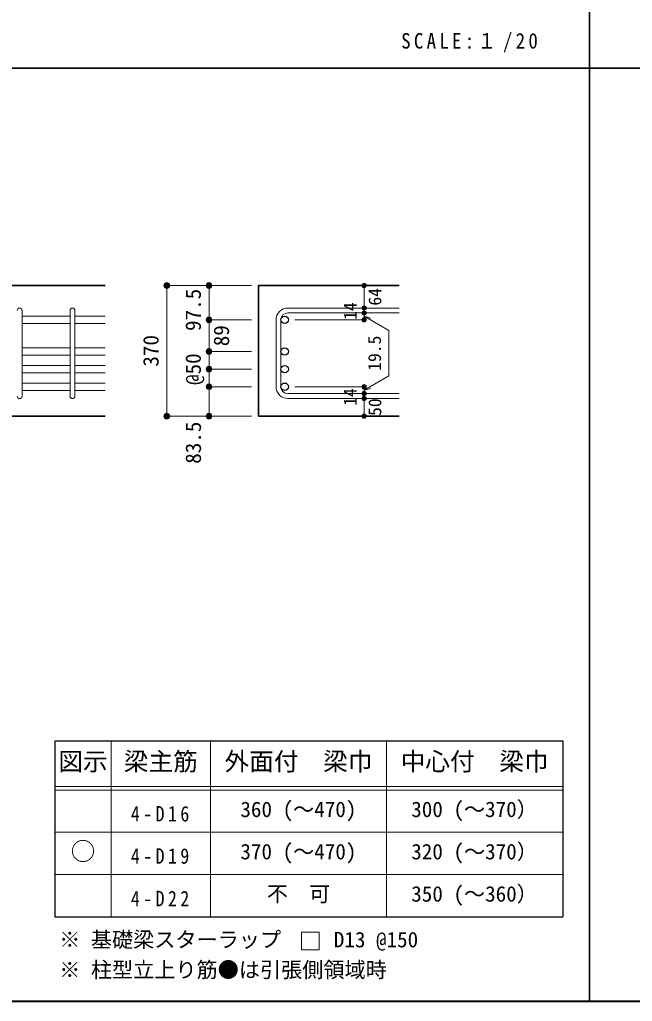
# Model space of a CAD drawing. Units: millimetres at full size, sheet at 1:20; details may follow other scales. Extents: x -3982 to 3969, y -2797 to 2801.
# Drawn here: x -2367 to -628, y -2797 to -10 of the extents above; entities that cross this region are included whole.
import ezdxf
from ezdxf.enums import TextEntityAlignment as Align

# ---------------------------------------------------------------- set-up
doc = ezdxf.new("R2010")
doc.units = ezdxf.units.MM
doc.header["$LTSCALE"] = 20
doc.header["$PDMODE"] = 32
doc.header["$PDSIZE"] = 12
for name, color, linetype, lineweight in [('6-1_躯体線', 2, 'Continuous', 35), ('6-5_梁主筋', 7, 'Continuous', 18), ('6-6_S.T.P.', 7, 'Continuous', 18), ('6-7_文字', 7, 'Continuous', 18), ('6-D_寸法', 4, 'Continuous', 9), ('6-E_枠', 7, 'Continuous', 18), ('F-0_枠', 6, 'Continuous', 40)]:
    doc.layers.add(name, color=color, linetype=linetype, lineweight=lineweight)
doc.styles.add('ＭＳ ゴシック', font='')
doc.styles.get('ＭＳ ゴシック').set_extended_font_data('MS Gothic')

msp = doc.modelspace()

# ---------------------------------------------------------------- linework, layer by layer
at = {"layer": '6-1_躯体線'}
for p, q in [((-2123.87, -764.67), (-3103.87, -764.67)), ((-1689.2, -764.67), (-1289.2, -764.67)), ((-1689.2, -764.67), (-1689.2, -1135.67)), ((-2123.87, -1135.67), (-2523.87, -1135.67)), ((-1689.2, -1135.67), (-1289.2, -1135.67))]:
    msp.add_line(p, q, dxfattribs=at)
at = {"layer": '6-5_梁主筋'}
for p, q in [((-2223.87, -851.75), (-2359.87, -851.75)), ((-2123.87, -851.75), (-2209.87, -851.75)), ((-2223.87, -872.75), (-2359.87, -872.75)), ((-2123.87, -872.75), (-2209.87, -872.75)), ((-2223.87, -941.67), (-2359.87, -941.67)), ((-2123.87, -941.67), (-2209.87, -941.67)), ((-2223.87, -962.67), (-2359.87, -962.67)), ((-2123.87, -962.67), (-2209.87, -962.67)), ((-2223.87, -991.67), (-2359.87, -991.67)), ((-2123.87, -991.67), (-2209.87, -991.67)), ((-2223.87, -1012.67), (-2359.87, -1012.67)), ((-2123.87, -1012.67), (-2209.87, -1012.67)), ((-2223.87, -1041.67), (-2359.87, -1041.67)), ((-2123.87, -1041.67), (-2209.87, -1041.67)), ((-2223.87, -1062.67), (-2359.87, -1062.67)), ((-2123.87, -1062.67), (-2209.87, -1062.67))]:
    msp.add_line(p, q, dxfattribs=at)
at = {"layer": '6-5_梁主筋', "color": 3, "lineweight": 25}
for centre in [(-1614.7, -862.25), (-1614.7, -952.17), (-1614.7, -1002.17), (-1614.7, -1052.17)]:
    msp.add_circle(centre, 10.5, dxfattribs=at)
at = {"layer": '6-6_S.T.P.'}
for p, q in [((-1605.7, -828.75), (-1289.2, -828.75)), ((-2359.87, -1078.67), (-2359.87, -836.14)), ((-2223.87, -1078.67), (-2223.87, -836.14)), ((-2209.87, -1078.67), (-2209.87, -836.14)), ((-1639.2, -862.25), (-1639.2, -1052.17)), ((-1625.2, -862.25), (-1625.2, -1052.17)), ((-1605.7, -842.75), (-1289.2, -842.75)), ((-1605.7, -1071.67), (-1289.2, -1071.67)), ((-1605.7, -1085.67), (-1289.2, -1085.67))]:
    msp.add_line(p, q, dxfattribs=at)
for centre, radius, start, end in [((-2366.87, -835.75), 7, 0, 180), ((-2216.87, -835.75), 7, 0, 180), ((-1605.7, -862.25), 33.5, 90, 180), ((-1605.7, -862.25), 19.5, 90, 180), ((-1605.7, -1052.17), 33.5, 180, 270), ((-1605.7, -1052.17), 19.5, 180, 270), ((-2366.87, -1078.67), 7, 180, 0), ((-2216.87, -1078.67), 7, 180, 0)]:
    msp.add_arc(centre, radius, start, end, dxfattribs=at)
at = {"layer": '6-7_文字'}
msp.add_lwpolyline([(-1567.01, -2650.15), (-1517.01, -2650.15), (-1517.01, -2600.15), (-1567.01, -2600.15)], close=True, dxfattribs=at)
at = {"layer": '6-D_寸法'}
for p, q in [((-1949.2, -764.67), (-1949.2, -1135.67)), ((-1829.2, -764.67), (-1829.2, -862.25)), ((-1389.2, -828.17), (-1389.2, -764.67)), ((-1389.2, -842.75), (-1389.2, -828.75)), ((-1829.2, -862.25), (-1709.2, -862.25)), ((-1829.2, -862.25), (-1829.2, -952.17)), ((-1389.2, -862.25), (-1585.29, -862.25)), ((-1389.2, -851.92), (-1319.14, -892.37)), ((-1389.2, -851.92), (-1369.88, -857.1)), ((-1319.14, -892.37), (-1319.14, -1021.47)), ((-1829.2, -952.17), (-1709.2, -952.17)), ((-1829.2, -952.17), (-1829.2, -1002.17)), ((-1829.2, -952.17), (-1829.2, -1052.17)), ((-1829.2, -1002.17), (-1709.2, -1002.17)), ((-1829.2, -1002.17), (-1829.2, -1052.17)), ((-1389.2, -1061.92), (-1319.14, -1021.47)), ((-1829.2, -1052.17), (-1709.2, -1052.17)), ((-1829.2, -1135.67), (-1829.2, -1052.17)), ((-1389.2, -1052.17), (-1585.29, -1052.17)), ((-1389.2, -1071.67), (-1389.2, -1052.17)), ((-1389.2, -1061.92), (-1369.88, -1056.75)), ((-1389.2, -1085.67), (-1389.2, -1071.67)), ((-1389.2, -1135.67), (-1389.2, -1085.67)), ((-1949.2, -1135.67), (-1839.33, -1135.67)), ((-1949.2, -1135.67), (-1829.2, -1135.67)), ((-1829.2, -1135.67), (-1709.2, -1135.67))]:
    msp.add_line(p, q, dxfattribs=at)
for points in [[(-1949.2, -764.67), (-1829.2, -764.67), (-1709.2, -764.67)], [(-1389.2, -842.17), (-1389.2, -862.25), (-1389.2, -842.17)]]:
    msp.add_lwpolyline(points, dxfattribs=at)
for centre, radius in [((-1949.2, -764.67), 8), ((-1949.2, -764.67), 7.2), ((-1949.2, -764.67), 6.4), ((-1949.2, -764.67), 5.6), ((-1949.2, -764.67), 4.8), ((-1949.2, -764.67), 4), ((-1949.2, -764.67), 3.2), ((-1949.2, -764.67), 2.4), ((-1949.2, -764.67), 1.6), ((-1949.2, -764.67), 0.8), ((-1829.2, -764.67), 8), ((-1829.2, -764.67), 7.2), ((-1829.2, -764.67), 6.4), ((-1829.2, -764.67), 5.6), ((-1829.2, -764.67), 4.8), ((-1829.2, -764.67), 4), ((-1829.2, -764.67), 3.2), ((-1829.2, -764.67), 2.4), ((-1829.2, -764.67), 1.6), ((-1829.2, -764.67), 0.8), ((-1389.2, -764.67), 4), ((-1389.2, -764.67), 3.6), ((-1389.2, -764.67), 3.2), ((-1389.2, -764.67), 2.8), ((-1389.2, -764.67), 2.4), ((-1389.2, -764.67), 2), ((-1389.2, -764.67), 1.6), ((-1389.2, -764.67), 1.2), ((-1389.2, -764.67), 0.8), ((-1389.2, -764.67), 0.4), ((-1389.2, -828.75), 4), ((-1389.2, -828.75), 3.6), ((-1389.2, -828.75), 3.2), ((-1389.2, -828.75), 2.8), ((-1389.2, -828.75), 2.4), ((-1389.2, -828.75), 2), ((-1389.2, -828.75), 1.6), ((-1389.2, -828.75), 1.2), ((-1389.2, -828.75), 0.8), ((-1389.2, -828.75), 0.4), ((-1829.2, -862.25), 8), ((-1829.2, -862.25), 7.2), ((-1829.2, -862.25), 6.4), ((-1829.2, -862.25), 5.6), ((-1829.2, -862.25), 4.8), ((-1829.2, -862.25), 4), ((-1829.2, -862.25), 3.2), ((-1829.2, -862.25), 2.4), ((-1829.2, -862.25), 1.6), ((-1829.2, -862.25), 0.8), ((-1389.2, -842.75), 4), ((-1389.2, -862.25), 4), ((-1389.2, -842.75), 3.6), ((-1389.2, -862.25), 3.6), ((-1389.2, -842.75), 3.2), ((-1389.2, -862.25), 3.2), ((-1389.2, -842.75), 2.8), ((-1389.2, -862.25), 2.8), ((-1389.2, -842.75), 2.4), ((-1389.2, -862.25), 2.4), ((-1389.2, -842.75), 2), ((-1389.2, -862.25), 2), ((-1389.2, -842.75), 1.6), ((-1389.2, -862.25), 1.6), ((-1389.2, -842.75), 1.2), ((-1389.2, -862.25), 1.2), ((-1389.2, -842.75), 0.8), ((-1389.2, -862.25), 0.8), ((-1389.2, -842.75), 0.4), ((-1389.2, -862.25), 0.4), ((-1829.2, -952.17), 8), ((-1829.2, -952.17), 7.2), ((-1829.2, -952.17), 6.4), ((-1829.2, -952.17), 5.6), ((-1829.2, -952.17), 4.8), ((-1829.2, -952.17), 4), ((-1829.2, -952.17), 3.2), ((-1829.2, -952.17), 2.4), ((-1829.2, -952.17), 1.6), ((-1829.2, -952.17), 0.8), ((-1829.2, -1002.17), 8), ((-1829.2, -1002.17), 7.2), ((-1829.2, -1002.17), 6.4), ((-1829.2, -1002.17), 5.6), ((-1829.2, -1002.17), 4.8), ((-1829.2, -1002.17), 4), ((-1829.2, -1002.17), 3.2), ((-1829.2, -1002.17), 2.4), ((-1829.2, -1002.17), 1.6), ((-1829.2, -1002.17), 0.8), ((-1829.2, -1052.17), 8), ((-1829.2, -1052.17), 7.2), ((-1829.2, -1052.17), 6.4), ((-1829.2, -1052.17), 5.6), ((-1829.2, -1052.17), 4.8), ((-1829.2, -1052.17), 4), ((-1829.2, -1052.17), 3.2), ((-1829.2, -1052.17), 2.4), ((-1829.2, -1052.17), 1.6), ((-1829.2, -1052.17), 0.8), ((-1389.2, -1052.17), 4), ((-1389.2, -1052.17), 3.6), ((-1389.2, -1052.17), 3.2), ((-1389.2, -1052.17), 2.8), ((-1389.2, -1052.17), 2.4), ((-1389.2, -1052.17), 2), ((-1389.2, -1052.17), 1.6), ((-1389.2, -1052.17), 1.2), ((-1389.2, -1052.17), 0.8), ((-1389.2, -1052.17), 0.4), ((-1389.2, -1071.67), 4), ((-1389.2, -1085.67), 4), ((-1389.2, -1071.67), 3.6), ((-1389.2, -1085.67), 3.6), ((-1389.2, -1071.67), 3.2), ((-1389.2, -1085.67), 3.2), ((-1389.2, -1071.67), 2.8), ((-1389.2, -1085.67), 2.8), ((-1389.2, -1071.67), 2.4), ((-1389.2, -1085.67), 2.4), ((-1389.2, -1071.67), 2), ((-1389.2, -1085.67), 2), ((-1389.2, -1071.67), 1.6), ((-1389.2, -1085.67), 1.6), ((-1389.2, -1071.67), 1.2), ((-1389.2, -1085.67), 1.2), ((-1389.2, -1071.67), 0.8), ((-1389.2, -1085.67), 0.8), ((-1389.2, -1071.67), 0.4), ((-1389.2, -1085.67), 0.4), ((-1949.2, -1135.67), 8), ((-1949.2, -1135.67), 7.2), ((-1949.2, -1135.67), 6.4), ((-1949.2, -1135.67), 5.6), ((-1949.2, -1135.67), 4.8), ((-1949.2, -1135.67), 4), ((-1949.2, -1135.67), 3.2), ((-1949.2, -1135.67), 2.4), ((-1949.2, -1135.67), 1.6), ((-1949.2, -1135.67), 0.8), ((-1829.2, -1135.67), 8), ((-1829.2, -1135.67), 7.2), ((-1829.2, -1135.67), 6.4), ((-1829.2, -1135.67), 5.6), ((-1829.2, -1135.67), 4.8), ((-1829.2, -1135.67), 4), ((-1829.2, -1135.67), 3.2), ((-1829.2, -1135.67), 2.4), ((-1829.2, -1135.67), 1.6), ((-1829.2, -1135.67), 0.8), ((-1389.2, -1135.67), 4), ((-1389.2, -1135.67), 3.6), ((-1389.2, -1135.67), 3.2), ((-1389.2, -1135.67), 2.8), ((-1389.2, -1135.67), 2.4), ((-1389.2, -1135.67), 2), ((-1389.2, -1135.67), 1.6), ((-1389.2, -1135.67), 1.2), ((-1389.2, -1135.67), 0.8), ((-1389.2, -1135.67), 0.4)]:
    msp.add_circle(centre, radius, dxfattribs=at)
at = {"layer": '6-D_寸法', "color": 7}
for p in [(-1949.2, -764.67), (-1829.2, -764.67), (-1389.2, -764.67), (-1389.2, -828.75), (-1829.2, -862.25), (-1389.2, -842.75), (-1389.2, -862.25), (-1829.2, -952.17), (-1829.2, -1002.17), (-1829.2, -1052.17), (-1389.2, -1052.17), (-1389.2, -1071.67), (-1389.2, -1085.67), (-1949.2, -1135.67), (-1829.2, -1135.67), (-1389.2, -1135.67)]:
    msp.add_point(p, dxfattribs=at)
at = {"layer": '6-E_枠', "color": 3, "lineweight": 25}
for p, q in [((-2267.02, -2056.95), (-2267.02, -2556.95)), ((-2267.02, -2056.95), (-825.33, -2056.95)), ((-825.33, -2056.95), (-825.33, -2556.95)), ((-2267.02, -2556.95), (-825.33, -2556.95))]:
    msp.add_line(p, q, dxfattribs=at)
at = {"layer": '6-E_枠'}
for p, q in [((-2107.02, -2056.95), (-2107.02, -2556.95)), ((-1825.33, -2056.95), (-1825.33, -2556.95)), ((-1325.33, -2056.95), (-1325.33, -2556.95)), ((-2267.02, -2186.95), (-825.33, -2186.95)), ((-2267.02, -2196.95), (-825.33, -2196.95)), ((-2267.02, -2316.95), (-825.33, -2316.95)), ((-2267.02, -2436.95), (-825.33, -2436.95))]:
    msp.add_line(p, q, dxfattribs=at)
at = {"layer": 'F-0_枠', "color": 2, "lineweight": 35}
for p, q in [((-749.76, 2800.77), (-749.76, -2796.83)), ((-3981.92, -148.03), (2482.4, -148.03))]:
    msp.add_line(p, q, dxfattribs=at)
at = {"layer": 'F-0_枠'}
msp.add_line((3969.4, -2796.83), (-3981.92, -2796.83), dxfattribs=at)

# ---------------------------------------------------------------- texts
at = {"layer": '6-7_文字', "color": 2, "style": 'ＭＳ ゴシック'}
for s, p in [('図示', (-2257.02, -2156.95)), ('梁主筋', (-2071.17, -2156.95)), ('外面付\u3000梁巾', (-1785.33, -2156.95)), ('中心付\u3000梁巾', (-1285.33, -2156.95)), ('○', (-2222.02, -2411.95))]:
    msp.add_text(s, height=51.32, dxfattribs=at).set_placement(p, align=Align.BOTTOM_LEFT)
at = {"layer": '6-7_文字', "style": 'ＭＳ ゴシック'}
for s, p in [('360 (～470)', (-1740.33, -2286.95)), ('300 (～370）', (-1255.33, -2286.95)), ('370 (～470)', (-1740.33, -2406.95)), ('320 (～370）', (-1255.33, -2406.95)), ('不\u3000可', (-1665.33, -2526.95)), ('350 (～360）', (-1255.33, -2526.95)), ('※ 基礎梁スターラップ     D13 @150', (-2254.64, -2656.67)), ('※ 柱型立上り筋●は引張側領域時', (-2254.64, -2742.34))]:
    msp.add_text(s, height=43.99, dxfattribs=at).set_placement(p, align=Align.BOTTOM_LEFT)
at = {"layer": '6-7_文字', "color": 2, "insert": (-1283.99, -103.03), "char_height": 43.99, "attachment_point": 7, "style": 'ＭＳ ゴシック'}
msp.add_mtext('\\T1.34;\\W0.9;SCALE:１/20', dxfattribs=at)
at = {"layer": '6-7_文字', "char_height": 43.99, "attachment_point": 7, "style": 'ＭＳ ゴシック'}
for s, insert in [('\\T1.38;\\W0.85;4-D16', (-2051.17, -2286.95)), ('\\T1.38;\\W0.85;4-D19', (-2051.17, -2406.95)), ('\\T1.38;\\W0.85;4-D22', (-2051.17, -2526.95))]:
    msp.add_mtext(s, dxfattribs=dict(at, insert=insert))
at = {"layer": '6-D_寸法', "style": 'ＭＳ ゴシック'}
for s, height, p in [('97.5', 43.99, (-1839.2, -893.82)), ('64', 36.66, (-1329.13, -821.99)), ('14', 36.66, (-1399.2, -862.64)), ('89', 43.99, (-1759.2, -937.21)), ('370', 43.99, (-1959.2, -995.17)), ('19.5', 36.66, (-1330.22, -1006.92)), ('@50', 43.99, (-1839.2, -1047.17)), ('14', 36.66, (-1399.59, -1106.36)), ('50', 36.66, (-1329.28, -1135.04)), ('83.5', 43.99, (-1838.89, -1270.85))]:
    msp.add_text(s, height=height, rotation=90, dxfattribs=at).set_placement(p, align=Align.BOTTOM_LEFT)

doc.saveas('drawing.dxf')
